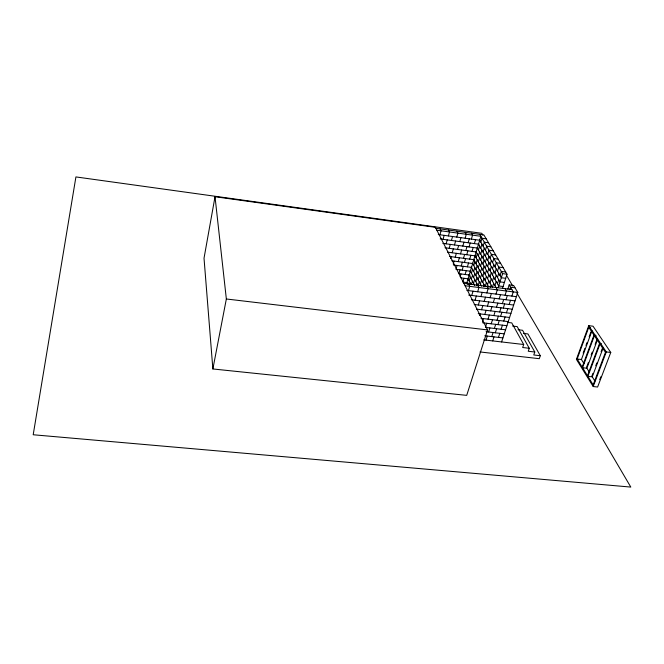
<?xml version="1.0" encoding="UTF-8"?>
<svg xmlns="http://www.w3.org/2000/svg" width="664" height="664" viewBox="0 0 664 664"><rect width="100%" height="100%" fill="white"/><g stroke="black" fill="none" stroke-linecap="round" stroke-linejoin="round"><path stroke-width="1" d="M215.02 196.727L204.022 258.213L212.87 368.96L466.709 395.362L487.55 329.925L435.385 227.32L215.02 196.727L226.349 298.983L212.87 368.96M439.958 234.774L441.087 230.798L440.083 228.864M443.046 239.314L444.174 235.355M446.108 243.821L447.245 239.887M448.374 235.936L449.52 231.968L448.49 230.034M449.163 248.311L450.3 244.393M451.437 240.459L452.574 236.508M450.499 258.603L451.064 256.661M452.201 252.776L453.338 248.876M454.475 244.958L455.62 241.032M456.766 237.089L457.919 233.13L456.874 231.196M453.238 263.981L454.085 261.085M455.222 257.217L456.359 253.333M457.504 249.44L458.65 245.522M459.795 241.596L460.957 237.662M455.952 269.327L457.089 265.484M458.226 261.633L459.363 257.773M460.509 253.889L461.654 249.996M462.808 246.087L463.97 242.169M465.132 238.235L466.294 234.284L465.215 232.35M460.069 269.866L458.94 273.684L470.203 275.145M461.214 266.032L462.351 262.18M463.505 258.321L464.651 254.445M465.813 250.56L466.966 246.651M468.128 242.742L469.299 238.808M460.144 276.805L460.99 273.95M462.127 270.132L463.273 266.297M464.418 262.454L465.572 258.595M466.726 254.719L467.879 250.834M469.041 246.933L470.212 243.024M471.382 239.098L472.56 235.156L471.457 233.213M463.953 278.282L462.816 282.067L467.912 282.723M465.091 274.481L466.236 270.671M467.39 266.837L468.535 263.002M469.697 259.143L470.859 255.275M472.021 251.39L473.191 247.498M474.362 243.588L475.54 239.662M469.108 280.872L470.261 277.062M471.423 273.244L472.577 269.41M473.747 265.558L474.918 261.699M476.088 257.831L477.267 253.938M478.445 250.037L479.632 246.128M480.819 242.194L482.014 238.251L486.181 238.824M469.606 284.839L470.187 282.939M471.349 279.129L472.511 275.294M473.673 271.452L474.843 267.6M476.022 263.724L477.2 259.84M478.379 255.947L479.566 252.038M480.761 248.112L481.956 244.169M468.427 290.608L469.722 286.342L468.51 283.993M471.564 284.076L472.436 281.204M473.606 277.361L474.777 273.51M475.955 269.642L477.134 265.766M478.321 261.873L479.508 257.964M480.703 254.046L481.898 250.104M483.101 246.161L484.313 242.194L488.496 242.767M473.532 283.296L474.71 279.444M475.889 275.585L477.067 271.709M478.254 267.816L479.449 263.915M480.645 259.998L481.84 256.063M483.043 252.121L484.255 248.162M475.822 281.544L477.001 277.668M478.196 273.784L479.383 269.883M480.587 265.974L481.782 262.048M482.994 258.105L484.205 254.146M485.417 250.179L486.637 246.195L490.854 246.767M471.739 295.438L473.034 291.189M476.345 285.586L476.935 283.652M478.13 279.776L479.325 275.875M480.52 271.966L481.724 268.04M482.935 264.106L484.147 260.155M485.367 256.188L486.587 252.204M478.063 285.786L479.259 281.893M480.462 277.984L481.666 274.066M482.877 270.132L484.097 266.181M485.309 262.222L486.538 258.246M487.766 254.254L488.994 250.245L493.244 250.818M475.026 300.236L476.329 296.011M477.64 291.77L478.951 287.512L470.129 270.804M480.404 284.026L481.607 280.108M482.819 276.174L484.039 272.232M485.259 268.273L486.488 264.297M487.716 260.313L488.953 256.312M482.769 282.241L483.99 278.307M485.21 274.348L486.438 270.381M487.666 266.397L488.903 262.396M490.148 258.387L491.393 254.362L495.668 254.934M483.317 286.367L483.931 284.399M485.16 280.449L486.388 276.481M487.617 272.497L488.862 268.505M490.098 264.496L491.352 260.479M478.304 305.008L479.607 300.809M480.919 296.584L482.23 292.351M486.339 282.607L485.102 286.566L472.436 263.143M487.575 278.631L488.812 274.639M490.057 270.63L491.31 266.613M492.564 262.579L493.825 258.528L498.124 259.109M487.525 284.773L488.762 280.789M490.015 276.788L491.269 272.771M492.522 268.746L493.784 264.704M479.732 315.574L480.255 313.914M481.558 309.756L482.861 305.573M484.172 301.373L485.492 297.165M486.812 292.932L488.14 288.682L486.87 286.342M489.966 282.972L491.227 278.955M492.481 274.929L493.742 270.895M495.012 266.837L496.29 262.761L500.623 263.342M490.43 287.57L491.177 285.163M492.439 281.146L493.709 277.104M494.979 273.053L496.257 268.986M493.667 283.345L492.397 287.371L474.768 255.432M494.946 279.295L496.216 275.236M497.502 271.153L498.788 267.061L503.154 267.642M482.446 321.916L483.483 318.612M484.786 314.47L486.098 310.312M487.417 306.137L488.737 301.946M490.057 297.738L491.393 293.513M494.904 285.562L496.182 281.503M497.469 277.428L498.764 273.336M497.436 283.719L498.73 279.635M500.025 275.535L501.328 271.427L505.719 271.999M485.658 326.563L486.695 323.277M488.007 319.16L489.318 315.018M490.638 310.868L491.958 306.693M493.286 302.51L494.622 298.302M495.958 294.086L497.303 289.853L475.939 251.565M498.183 287.595L502.615 273.626L479.748 234.367M485.998 340.134L487.293 336.075M488.588 332.008L489.891 327.925M491.202 323.816L492.522 319.699M493.842 315.566L495.161 311.424M496.489 307.258L497.826 303.074M499.17 298.875L500.515 294.658M502.565 288.151L507.022 274.207L483.89 234.94L435.874 228.283M491.767 336.598L493.07 332.539M494.381 328.456L495.701 324.356M497.021 320.247L498.349 316.122M499.685 311.972L501.021 307.814M502.357 303.639L503.71 299.447M505.063 295.239L506.424 291.015L505.08 288.666M507.835 289.089L509.18 284.906L513.662 285.478L517.771 292.459L501.594 341.943M492.696 340.906L493.999 336.864M495.311 332.797L496.622 328.721M497.942 324.63L499.27 320.521M500.598 316.396L501.934 312.254M503.279 308.096L504.623 303.921M505.976 299.73L507.337 295.522M509.711 289.728L510.525 287.213L515.023 287.786M498.456 337.387L499.776 333.328M501.104 329.253L502.432 325.169M503.76 321.061L505.096 316.944M506.441 312.802L507.794 308.652M509.147 304.486L510.508 300.294M511.869 296.094L513.239 291.878L509.18 284.906M507.686 322.413L511.77 322.903L523.697 344.508L522.676 347.513L529.258 348.276L528.245 351.256L534.794 352.011L533.773 354.983L540.305 355.73L539.276 358.684L479.997 351.953M576.41 359.365L588.727 325.675L593.043 326.207L610.764 352.459L597.608 387.021L593.193 386.539L576.41 359.365L578.12 359.564M588.76 327.286L593.981 335.113L582.162 367.101L577.157 359.008L588.76 327.286L590.487 327.493M583.15 353.123L584.918 348.318M585.972 345.429L587.034 342.549M589.159 336.781L590.918 331.975M583.946 363.54L581.423 359.498L592.014 330.697M594.388 335.727L599.542 343.446L587.491 375.708L582.552 367.74L594.388 335.727L596.139 335.942M586.47 367.582L588.271 362.743M591.151 354.999L592.23 352.094M595.11 344.35L596.911 339.512M589.358 372.205L586.868 368.221L597.683 339.163M587.889 376.363L599.966 344.077L605.46 352.318L593.159 384.871L587.889 376.363L592.255 376.845L594.911 381.094M591.848 376.189L592.919 373.351M595.766 365.764L596.836 362.926M601.111 351.555L602.182 348.708M592.255 376.845L603.319 347.446M593.193 386.539L606.29 351.937L588.727 325.675M599.75 379.617L600.845 376.745M582.552 367.74L586.868 368.221M577.157 359.008L581.423 359.498M484.795 335.785L502.914 337.91M606.29 351.937L610.764 352.459M483.749 339.868L523.697 344.508M518.036 329.734L522.576 330.282L534.794 352.011M485.401 327.385L505.57 329.784M523.415 333.403L527.938 333.934L540.305 355.73M226.349 298.983L487.55 329.925M599.542 343.446L601.31 343.653M486.089 331.709L504.233 333.851M480.968 318.305L508.242 321.6M593.981 335.113L595.724 335.32M512.633 326.057L517.19 326.605L529.258 348.276M482.686 322.795L506.906 325.7M476.486 309.133L510.94 313.358M478.229 313.674L509.587 317.483M471.457 299.796L513.654 305.042M474.237 304.502L512.293 309.208M468.659 295.048L515.023 300.867M463.904 283.403L511.878 289.537M465.091 285.752L517.771 292.459M466.883 290.409L516.393 296.667M504.391 282.432L500 281.868L478.287 243.771M460.882 277.884L468.037 278.805M503.088 286.524L498.697 285.96L477.109 247.672M502.615 273.626L507.022 274.207M456.409 269.385L470.336 271.202M505.702 278.324L501.303 277.751L479.474 239.853M451.777 260.786L472.652 263.542M453.412 265.002L471.49 267.376M447.569 252.154L475.441 255.889M449.677 256.478L474.27 259.748M442.846 243.381L477.781 248.12M444.98 247.747L476.611 252.013M438.265 234.541L480.147 240.302M440.232 238.932L478.968 244.219M436.854 230.217L480.877 236.301L466.9 282.59L467.755 284.25M482.861 235.097L481.815 233.313L75.92 176.923L33.2 434.754L630.8 487.077L516.966 293.181M506.466 275.311L512.766 286.035M473.598 259.3L488.961 287.412M471.282 266.978L481.549 286.167M468.975 274.614L474.635 285.404M467.829 278.407L471.058 284.615"/></g></svg>
